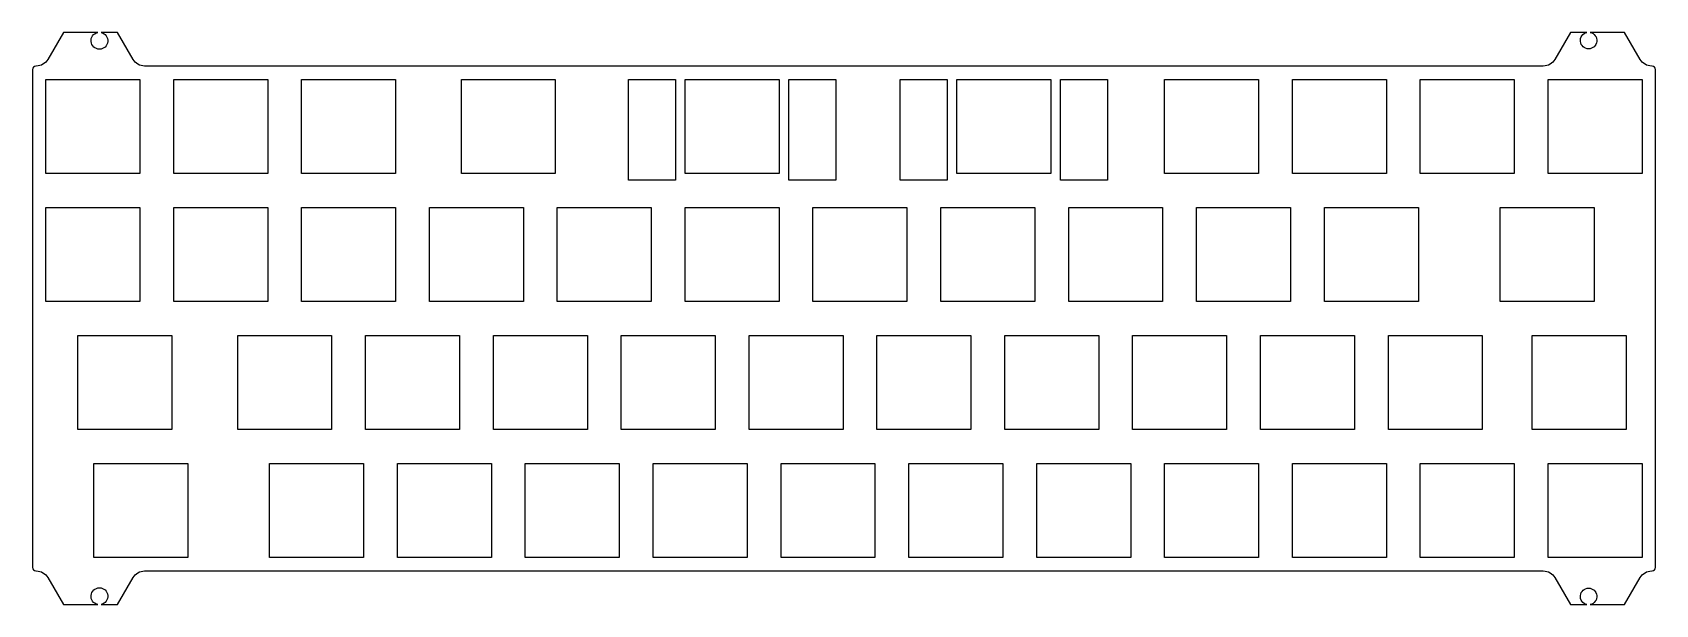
# Model space of a CAD drawing. Header units: millimetres. Extents: x -233 to 9, y -14 to 71.
import ezdxf

# ---------------------------------------------------------------- set-up
doc = ezdxf.new("R2010")
doc.units = ezdxf.units.MM
doc.layers.get('0').update_dxf_attribs({"linetype": 'CONTINUOUS'})

msp = doc.modelspace()

# ---------------------------------------------------------------- linework, layer by layer
msp.add_lwpolyline([(-220.16, 71.15), (-222.61, 71.15, -9.949874), (-223.11, 71.15), (-228.23, 71.15), (-230.54, 67.15, -0.267949), (-232.27, 66.15), (-232.34, 66.15, 0.414214), (-232.84, 65.65), (-232.84, -8.5, 0.414214), (-232.34, -9), (-232.27, -9, -0.267949), (-230.54, -10), (-228.23, -14), (-223.11, -14, -9.949874), (-222.61, -14), (-220.16, -14), (-217.85, -10, -0.267949), (-216.12, -9), (-7.72, -9, -0.267949), (-5.99, -10), (-3.68, -14), (-1.22, -14, -9.949874), (-0.73, -14), (4.39, -14), (6.7, -10, -0.267949), (8.43, -9), (8.5, -9, 0.414214), (9, -8.5), (9, 65.65, 0.414214), (8.5, 66.15), (8.43, 66.15, -0.267949), (6.7, 67.15), (4.39, 71.15), (-0.73, 71.15, -9.949874), (-1.22, 71.15), (-3.68, 71.15), (-5.99, 67.15, -0.267949), (-7.72, 66.15), (-216.12, 66.15, -0.267949), (-217.85, 67.15)], format="xyb", close=True)
for points in [[(-216.84, 50.15), (-230.84, 50.15), (-230.84, 64.15), (-216.84, 64.15)], [(-197.79, 50.15), (-211.79, 50.15), (-211.79, 64.15), (-197.79, 64.15)], [(-178.74, 50.15), (-192.74, 50.15), (-192.74, 64.15), (-178.74, 64.15)], [(-154.93, 64.15), (-154.93, 50.15), (-168.92, 50.15), (-168.92, 64.15)], [(-144.03, 64.15), (-137.03, 64.15), (-137.03, 49.15), (-144.03, 49.15)], [(-135.59, 50.15), (-135.59, 64.15), (-121.59, 64.15), (-121.59, 50.15)], [(-113.15, 49.15), (-120.15, 49.15), (-120.15, 64.15), (-113.15, 64.15)], [(-103.54, 64.15), (-96.54, 64.15), (-96.54, 49.15), (-103.54, 49.15)], [(-95.11, 50.15), (-95.11, 64.15), (-81.11, 64.15), (-81.11, 50.15)], [(-79.67, 49.15), (-79.67, 64.15), (-72.67, 64.15), (-72.67, 49.15)], [(-64.15, 64.15), (-50.15, 64.15), (-50.15, 50.15), (-64.15, 50.15)], [(-31.1, 64.15), (-31.1, 50.15), (-45.1, 50.15), (-45.1, 64.15)], [(-26.05, 50.15), (-26.05, 64.15), (-12.05, 64.15), (-12.05, 50.15)], [(7, 64.15), (7, 50.15), (-7, 50.15), (-7, 64.15)], [(-230.84, 45.1), (-216.84, 45.1), (-216.84, 31.1), (-230.84, 31.1)], [(-197.79, 31.1), (-211.79, 31.1), (-211.79, 45.1), (-197.79, 45.1)], [(-192.74, 45.1), (-178.74, 45.1), (-178.74, 31.1), (-192.74, 31.1)], [(-159.69, 45.1), (-159.69, 31.1), (-173.69, 31.1), (-173.69, 45.1)], [(-154.64, 45.1), (-140.64, 45.1), (-140.64, 31.1), (-154.64, 31.1)], [(-121.59, 31.1), (-135.59, 31.1), (-135.59, 45.1), (-121.59, 45.1)], [(-102.54, 31.1), (-116.54, 31.1), (-116.54, 45.1), (-102.54, 45.1)], [(-97.49, 31.1), (-97.49, 45.1), (-83.49, 45.1), (-83.49, 31.1)], [(-64.44, 45.1), (-64.44, 31.1), (-78.44, 31.1), (-78.44, 45.1)], [(-59.39, 45.1), (-45.39, 45.1), (-45.39, 31.1), (-59.39, 31.1)], [(-40.34, 45.1), (-26.34, 45.1), (-26.34, 31.1), (-40.34, 31.1)], [(-14.14, 31.1), (-14.14, 45.1), (-0.14, 45.1), (-0.14, 31.1)], [(-226.08, 12.05), (-226.08, 26.05), (-212.07, 26.05), (-212.07, 12.05)], [(-188.26, 12.05), (-202.26, 12.05), (-202.26, 26.05), (-188.26, 26.05)], [(-183.21, 26.05), (-169.21, 26.05), (-169.21, 12.05), (-183.21, 12.05)], [(-164.16, 12.05), (-164.16, 26.05), (-150.16, 26.05), (-150.16, 12.05)], [(-145.11, 26.05), (-131.11, 26.05), (-131.11, 12.05), (-145.11, 12.05)], [(-112.06, 12.05), (-126.06, 12.05), (-126.06, 26.05), (-112.06, 26.05)], [(-107.01, 26.05), (-93.01, 26.05), (-93.01, 12.05), (-107.01, 12.05)], [(-87.96, 12.05), (-87.96, 26.05), (-73.96, 26.05), (-73.96, 12.05)], [(-68.91, 26.05), (-54.91, 26.05), (-54.91, 12.05), (-68.91, 12.05)], [(-35.86, 26.05), (-35.86, 12.05), (-49.86, 12.05), (-49.86, 26.05)], [(-30.81, 26.05), (-16.81, 26.05), (-16.81, 12.05), (-30.81, 12.05)], [(-9.38, 26.05), (4.62, 26.05), (4.62, 12.05), (-9.38, 12.05)], [(-209.69, 7), (-209.69, -7), (-223.69, -7), (-223.69, 7)], [(-183.5, -7), (-197.5, -7), (-197.5, 7), (-183.5, 7)], [(-164.45, 7), (-164.45, -7), (-178.45, -7), (-178.45, 7)], [(-159.4, 7), (-145.4, 7), (-145.4, -7), (-159.4, -7)], [(-140.35, 7), (-126.35, 7), (-126.35, -7), (-140.35, -7)], [(-107.3, -7), (-121.3, -7), (-121.3, 7), (-107.3, 7)], [(-88.25, 7), (-88.25, -7), (-102.25, -7), (-102.25, 7)], [(-69.2, 7), (-69.2, -7), (-83.2, -7), (-83.2, 7)], [(-64.15, 7), (-50.15, 7), (-50.15, -7), (-64.15, -7)], [(-45.1, -7), (-45.1, 7), (-31.1, 7), (-31.1, -7)], [(-12.05, -7), (-26.05, -7), (-26.05, 7), (-12.05, 7)], [(-7, -7), (-7, 7), (7, 7), (7, -7)]]:
    msp.add_lwpolyline(points, close=True)

doc.saveas('drawing.dxf')
